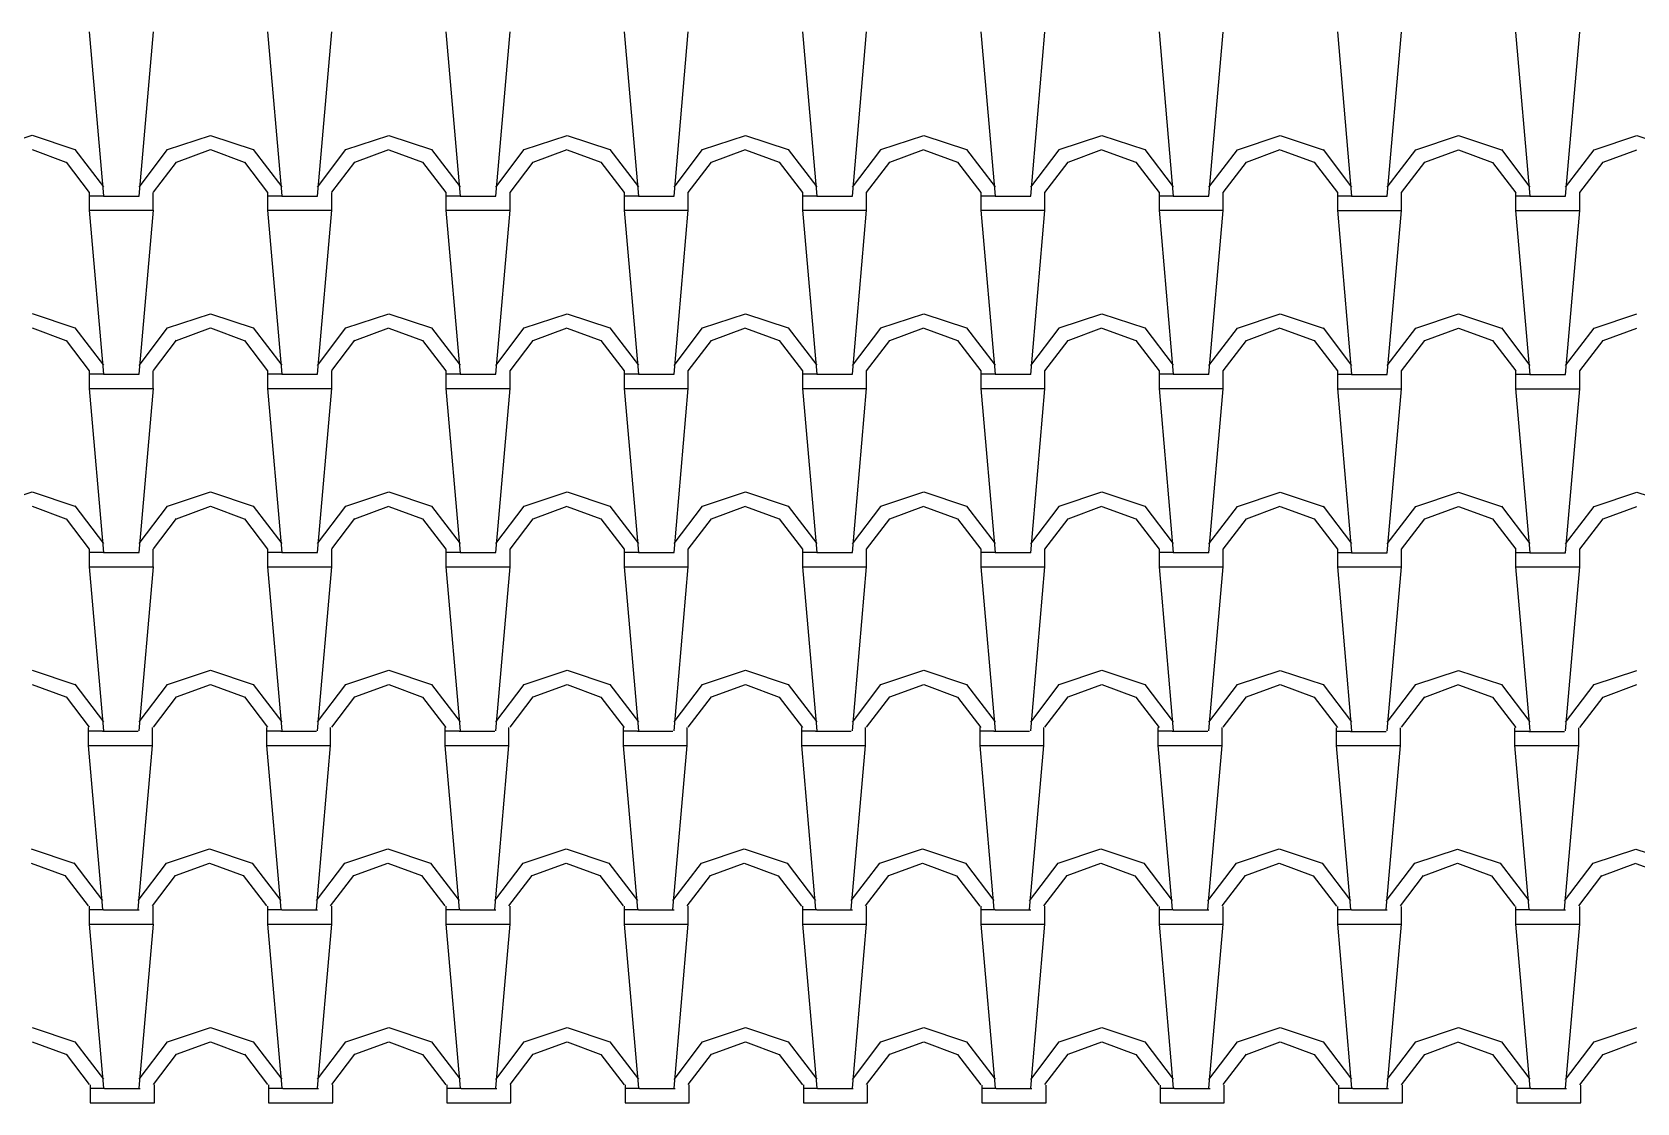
# Model space of a CAD drawing. Extents: x 32549 to 39694, y 7645 to 11950.
# Drawn here: x 33463.4 to 33598.4, y 11452.4 to 11542.5 of the extents above; entities that cross this region are included whole.
import ezdxf

# ---------------------------------------------------------------- set-up
doc = ezdxf.new("R2010")
doc.units = 0
doc.header["$LTSCALE"] = 80
doc.header["$MEASUREMENT"] = 0
doc.layers.add('ROOF', color=11, linetype='CONTINUOUS')

msp = doc.modelspace()

# ---------------------------------------------------------------- linework, layer by layer
at = {"layer": 'ROOF'}
for p, q in [((33468.17, 11542.48), (33469.37, 11528.68)), ((33472.37, 11528.67), (33473.57, 11542.47)), ((33483.17, 11542.48), (33484.37, 11528.68)), ((33487.37, 11528.67), (33488.57, 11542.47)), ((33498.17, 11542.47), (33499.37, 11528.67)), ((33502.37, 11528.67), (33503.57, 11542.47)), ((33513.17, 11542.47), (33514.37, 11528.67)), ((33517.37, 11528.67), (33518.57, 11542.47)), ((33528.17, 11542.47), (33529.37, 11528.67)), ((33532.37, 11528.67), (33533.57, 11542.47)), ((33543.17, 11542.47), (33544.37, 11528.67)), ((33547.37, 11528.66), (33548.57, 11542.46)), ((33558.17, 11542.47), (33559.37, 11528.67)), ((33562.37, 11528.66), (33563.57, 11542.46)), ((33573.17, 11542.47), (33574.37, 11528.67)), ((33577.37, 11528.66), (33578.57, 11542.46)), ((33588.17, 11542.46), (33589.37, 11528.66)), ((33592.37, 11528.66), (33593.57, 11542.46)), ((33459.76, 11532.58), (33463.36, 11533.78)), ((33463.36, 11533.78), (33466.96, 11532.58)), ((33474.76, 11532.57), (33478.36, 11533.77)), ((33478.36, 11533.77), (33481.96, 11532.57)), ((33489.77, 11532.57), (33493.37, 11533.77)), ((33493.37, 11533.77), (33496.97, 11532.57)), ((33504.77, 11532.57), (33508.37, 11533.77)), ((33508.37, 11533.77), (33511.97, 11532.57)), ((33519.77, 11532.57), (33523.37, 11533.77)), ((33523.37, 11533.77), (33526.97, 11532.57)), ((33534.77, 11532.57), (33538.37, 11533.77)), ((33538.37, 11533.77), (33541.97, 11532.57)), ((33549.77, 11532.57), (33553.37, 11533.77)), ((33553.37, 11533.77), (33556.97, 11532.57)), ((33564.77, 11532.56), (33568.37, 11533.76)), ((33568.37, 11533.76), (33571.97, 11532.56)), ((33579.77, 11532.56), (33583.37, 11533.76)), ((33583.37, 11533.76), (33586.97, 11532.56)), ((33594.77, 11532.56), (33598.37, 11533.76)), ((33598.37, 11533.76), (33601.97, 11532.56)), ((33463.36, 11532.57), (33466.21, 11531.52)), ((33466.96, 11532.59), (33469.36, 11529.44)), ((33472.36, 11529.42), (33474.76, 11532.57)), ((33475.51, 11531.52), (33478.36, 11532.57)), ((33478.36, 11532.57), (33481.21, 11531.52)), ((33481.97, 11532.58), (33484.37, 11529.43)), ((33487.37, 11529.42), (33489.77, 11532.57)), ((33490.52, 11531.52), (33493.37, 11532.57)), ((33493.37, 11532.56), (33496.22, 11531.51)), ((33496.97, 11532.58), (33499.37, 11529.43)), ((33502.37, 11529.42), (33504.77, 11532.57)), ((33505.52, 11531.52), (33508.37, 11532.57)), ((33508.37, 11532.56), (33511.22, 11531.51)), ((33511.97, 11532.58), (33514.37, 11529.43)), ((33517.37, 11529.42), (33519.77, 11532.57)), ((33520.52, 11531.52), (33523.37, 11532.57)), ((33523.37, 11532.56), (33526.22, 11531.51)), ((33526.97, 11532.58), (33529.37, 11529.43)), ((33532.37, 11529.41), (33534.77, 11532.56)), ((33535.52, 11531.52), (33538.37, 11532.57)), ((33538.37, 11532.56), (33541.22, 11531.51)), ((33541.97, 11532.58), (33544.37, 11529.43)), ((33547.37, 11529.41), (33549.77, 11532.56)), ((33550.52, 11531.52), (33553.37, 11532.57)), ((33553.37, 11532.56), (33556.22, 11531.51)), ((33556.97, 11532.58), (33559.37, 11529.43)), ((33562.37, 11529.41), (33564.77, 11532.56)), ((33565.52, 11531.52), (33568.37, 11532.57)), ((33568.37, 11532.56), (33571.22, 11531.51)), ((33571.97, 11532.57), (33574.37, 11529.42)), ((33577.37, 11529.41), (33579.77, 11532.56)), ((33580.52, 11531.51), (33583.37, 11532.56)), ((33583.37, 11532.55), (33586.22, 11531.5)), ((33586.97, 11532.57), (33589.37, 11529.42)), ((33592.37, 11529.41), (33594.77, 11532.56)), ((33595.52, 11531.51), (33598.37, 11532.56)), ((33466.22, 11531.52), (33468.17, 11528.97)), ((33473.57, 11528.98), (33475.52, 11531.53)), ((33481.22, 11531.52), (33483.17, 11528.97)), ((33488.57, 11528.98), (33490.52, 11531.53)), ((33496.22, 11531.51), (33498.17, 11528.96)), ((33503.57, 11528.97), (33505.52, 11531.52)), ((33511.22, 11531.51), (33513.17, 11528.96)), ((33518.57, 11528.97), (33520.52, 11531.52)), ((33526.22, 11531.51), (33528.17, 11528.96)), ((33533.57, 11528.97), (33535.52, 11531.52)), ((33541.22, 11531.51), (33543.17, 11528.96)), ((33548.57, 11528.97), (33550.52, 11531.52)), ((33556.22, 11531.51), (33558.17, 11528.96)), ((33563.57, 11528.97), (33565.52, 11531.52)), ((33571.23, 11531.51), (33573.18, 11528.96)), ((33578.57, 11528.97), (33580.52, 11531.52)), ((33586.23, 11531.5), (33588.18, 11528.95)), ((33593.57, 11528.96), (33595.52, 11531.51)), ((33468.16, 11528.97), (33468.16, 11527.47)), ((33469.36, 11528.67), (33468.16, 11528.67)), ((33469.36, 11528.67), (33472.36, 11528.67)), ((33473.56, 11527.47), (33473.56, 11528.97)), ((33483.17, 11528.97), (33483.17, 11527.47)), ((33484.37, 11528.67), (33483.17, 11528.67)), ((33484.37, 11528.67), (33487.37, 11528.67)), ((33488.57, 11527.47), (33488.57, 11528.97)), ((33498.17, 11528.97), (33498.17, 11527.47)), ((33499.37, 11528.67), (33498.17, 11528.67)), ((33499.37, 11528.67), (33502.37, 11528.67)), ((33503.57, 11527.47), (33503.57, 11528.97)), ((33513.17, 11528.97), (33513.17, 11527.47)), ((33514.37, 11528.67), (33513.17, 11528.67)), ((33514.37, 11528.67), (33517.37, 11528.67)), ((33518.57, 11527.47), (33518.57, 11528.97)), ((33528.17, 11528.97), (33528.17, 11527.47)), ((33529.37, 11528.67), (33528.17, 11528.67)), ((33529.37, 11528.67), (33532.37, 11528.67)), ((33533.57, 11527.47), (33533.57, 11528.97)), ((33543.17, 11528.97), (33543.17, 11527.47)), ((33544.37, 11528.67), (33543.17, 11528.67)), ((33544.37, 11528.67), (33547.37, 11528.67)), ((33548.57, 11527.47), (33548.57, 11528.97)), ((33558.17, 11528.97), (33558.17, 11527.47)), ((33559.37, 11528.67), (33558.17, 11528.67)), ((33559.37, 11528.67), (33562.37, 11528.67)), ((33563.57, 11527.47), (33563.57, 11528.97)), ((33573.17, 11528.96), (33573.17, 11527.46)), ((33574.37, 11528.66), (33573.17, 11528.66)), ((33574.37, 11528.66), (33577.37, 11528.66)), ((33578.57, 11527.46), (33578.57, 11528.96)), ((33588.17, 11528.96), (33588.17, 11527.46)), ((33589.37, 11528.66), (33588.17, 11528.66)), ((33589.37, 11528.66), (33592.37, 11528.66)), ((33593.57, 11527.46), (33593.57, 11528.96)), ((33468.16, 11527.47), (33469.36, 11527.47)), ((33468.17, 11527.48), (33469.37, 11513.68)), ((33469.36, 11527.47), (33473.56, 11527.47)), ((33472.37, 11513.67), (33473.57, 11527.47)), ((33483.17, 11527.48), (33484.37, 11513.68)), ((33483.17, 11527.47), (33484.37, 11527.47)), ((33484.37, 11527.47), (33488.57, 11527.47)), ((33487.37, 11513.67), (33488.57, 11527.47)), ((33498.17, 11527.47), (33499.37, 11527.47)), ((33498.17, 11527.47), (33499.37, 11513.67)), ((33499.37, 11527.47), (33503.57, 11527.47)), ((33502.37, 11513.67), (33503.57, 11527.47)), ((33513.17, 11527.47), (33514.37, 11527.47)), ((33513.17, 11527.47), (33514.37, 11513.67)), ((33514.37, 11527.47), (33518.57, 11527.47)), ((33517.37, 11513.67), (33518.57, 11527.47)), ((33528.17, 11527.47), (33529.37, 11527.47)), ((33528.17, 11527.47), (33529.37, 11513.67)), ((33529.37, 11527.47), (33533.57, 11527.47)), ((33532.37, 11513.67), (33533.57, 11527.47)), ((33543.17, 11527.47), (33544.37, 11513.67)), ((33543.17, 11527.47), (33544.37, 11527.47)), ((33544.37, 11527.47), (33548.57, 11527.47)), ((33547.37, 11513.66), (33548.57, 11527.46)), ((33558.17, 11527.47), (33559.37, 11513.67)), ((33558.17, 11527.47), (33559.37, 11527.47)), ((33559.37, 11527.47), (33563.57, 11527.47)), ((33562.37, 11513.66), (33563.57, 11527.46)), ((33573.17, 11527.47), (33574.37, 11513.67)), ((33573.17, 11527.46), (33574.37, 11527.46)), ((33574.37, 11527.46), (33578.57, 11527.46)), ((33577.37, 11513.66), (33578.57, 11527.46)), ((33588.17, 11527.46), (33589.37, 11513.66)), ((33588.17, 11527.46), (33589.37, 11527.46)), ((33589.37, 11527.46), (33593.57, 11527.46)), ((33592.37, 11513.66), (33593.57, 11527.46)), ((33463.36, 11518.78), (33466.96, 11517.58)), ((33474.76, 11517.57), (33478.36, 11518.77)), ((33478.36, 11518.77), (33481.96, 11517.57)), ((33489.77, 11517.57), (33493.37, 11518.77)), ((33493.37, 11518.77), (33496.97, 11517.57)), ((33504.77, 11517.57), (33508.37, 11518.77)), ((33508.37, 11518.77), (33511.97, 11517.57)), ((33519.77, 11517.57), (33523.37, 11518.77)), ((33523.37, 11518.77), (33526.97, 11517.57)), ((33534.77, 11517.57), (33538.37, 11518.77)), ((33538.37, 11518.77), (33541.97, 11517.57)), ((33549.77, 11517.57), (33553.37, 11518.77)), ((33553.37, 11518.77), (33556.97, 11517.57)), ((33564.77, 11517.56), (33568.37, 11518.76)), ((33568.37, 11518.76), (33571.97, 11517.56)), ((33579.77, 11517.56), (33583.37, 11518.76)), ((33583.37, 11518.76), (33586.97, 11517.56)), ((33594.77, 11517.56), (33598.37, 11518.76)), ((33463.36, 11517.57), (33466.21, 11516.52)), ((33466.96, 11517.59), (33469.36, 11514.44)), ((33472.36, 11514.42), (33474.76, 11517.57)), ((33475.51, 11516.52), (33478.36, 11517.57)), ((33478.36, 11517.57), (33481.21, 11516.52)), ((33481.97, 11517.58), (33484.37, 11514.43)), ((33487.37, 11514.42), (33489.77, 11517.57)), ((33490.52, 11516.52), (33493.37, 11517.57)), ((33493.37, 11517.56), (33496.22, 11516.51)), ((33496.97, 11517.58), (33499.37, 11514.43)), ((33502.37, 11514.42), (33504.77, 11517.57)), ((33505.52, 11516.52), (33508.37, 11517.57)), ((33508.37, 11517.56), (33511.22, 11516.51)), ((33511.97, 11517.58), (33514.37, 11514.43)), ((33517.37, 11514.42), (33519.77, 11517.57)), ((33520.52, 11516.52), (33523.37, 11517.57)), ((33523.37, 11517.56), (33526.22, 11516.51)), ((33526.97, 11517.58), (33529.37, 11514.43)), ((33532.37, 11514.41), (33534.77, 11517.56)), ((33535.52, 11516.52), (33538.37, 11517.57)), ((33538.37, 11517.56), (33541.22, 11516.51)), ((33541.97, 11517.58), (33544.37, 11514.43)), ((33547.37, 11514.41), (33549.77, 11517.56)), ((33550.52, 11516.52), (33553.37, 11517.57)), ((33553.37, 11517.56), (33556.22, 11516.51)), ((33556.97, 11517.58), (33559.37, 11514.43)), ((33562.37, 11514.41), (33564.77, 11517.56)), ((33565.52, 11516.52), (33568.37, 11517.57)), ((33568.37, 11517.56), (33571.22, 11516.51)), ((33571.97, 11517.57), (33574.37, 11514.42)), ((33577.37, 11514.41), (33579.77, 11517.56)), ((33580.52, 11516.51), (33583.37, 11517.56)), ((33583.37, 11517.55), (33586.22, 11516.5)), ((33586.97, 11517.57), (33589.37, 11514.42)), ((33592.37, 11514.41), (33594.77, 11517.56)), ((33595.52, 11516.51), (33598.37, 11517.56)), ((33466.22, 11516.52), (33468.17, 11513.97)), ((33473.57, 11513.98), (33475.52, 11516.53)), ((33481.22, 11516.52), (33483.17, 11513.97)), ((33488.57, 11513.98), (33490.52, 11516.53)), ((33496.22, 11516.51), (33498.17, 11513.96)), ((33503.57, 11513.97), (33505.52, 11516.52)), ((33511.22, 11516.51), (33513.17, 11513.96)), ((33518.57, 11513.97), (33520.52, 11516.52)), ((33526.22, 11516.51), (33528.17, 11513.96)), ((33533.57, 11513.97), (33535.52, 11516.52)), ((33541.22, 11516.51), (33543.17, 11513.96)), ((33548.57, 11513.97), (33550.52, 11516.52)), ((33556.22, 11516.51), (33558.17, 11513.96)), ((33563.57, 11513.97), (33565.52, 11516.52)), ((33571.23, 11516.51), (33573.18, 11513.96)), ((33578.57, 11513.97), (33580.52, 11516.52)), ((33586.23, 11516.51), (33588.18, 11513.96)), ((33593.57, 11513.96), (33595.52, 11516.51)), ((33468.16, 11513.97), (33468.16, 11512.47)), ((33469.36, 11513.67), (33468.16, 11513.67)), ((33469.36, 11513.67), (33472.36, 11513.67)), ((33473.56, 11512.47), (33473.56, 11513.97)), ((33483.17, 11513.97), (33483.17, 11512.47)), ((33484.37, 11513.67), (33483.17, 11513.67)), ((33484.37, 11513.67), (33487.37, 11513.67)), ((33488.57, 11512.47), (33488.57, 11513.97)), ((33498.17, 11513.97), (33498.17, 11512.47)), ((33499.37, 11513.67), (33498.17, 11513.67)), ((33499.37, 11513.67), (33502.37, 11513.67)), ((33503.57, 11512.47), (33503.57, 11513.97)), ((33513.17, 11513.97), (33513.17, 11512.47)), ((33514.37, 11513.67), (33513.17, 11513.67)), ((33514.37, 11513.67), (33517.37, 11513.67)), ((33518.57, 11512.47), (33518.57, 11513.97)), ((33528.17, 11513.97), (33528.17, 11512.47)), ((33529.37, 11513.67), (33528.17, 11513.67)), ((33529.37, 11513.67), (33532.37, 11513.67)), ((33533.57, 11512.47), (33533.57, 11513.97)), ((33543.17, 11513.97), (33543.17, 11512.47)), ((33544.37, 11513.67), (33543.17, 11513.67)), ((33544.37, 11513.67), (33547.37, 11513.67)), ((33548.57, 11512.47), (33548.57, 11513.97)), ((33558.17, 11513.97), (33558.17, 11512.47)), ((33559.37, 11513.67), (33558.17, 11513.67)), ((33559.37, 11513.67), (33562.37, 11513.67)), ((33563.57, 11512.47), (33563.57, 11513.97)), ((33573.17, 11513.96), (33573.17, 11512.46)), ((33574.37, 11513.66), (33573.17, 11513.66)), ((33574.37, 11513.66), (33577.37, 11513.66)), ((33578.57, 11512.46), (33578.57, 11513.96)), ((33588.17, 11513.96), (33588.17, 11512.46)), ((33589.37, 11513.66), (33588.17, 11513.66)), ((33589.37, 11513.66), (33592.37, 11513.66)), ((33593.57, 11512.46), (33593.57, 11513.96)), ((33468.16, 11512.47), (33469.36, 11512.47)), ((33468.17, 11512.48), (33469.37, 11498.68)), ((33469.36, 11512.47), (33473.56, 11512.47)), ((33472.37, 11498.67), (33473.57, 11512.47)), ((33483.17, 11512.48), (33484.37, 11498.68)), ((33483.17, 11512.47), (33484.37, 11512.47)), ((33484.37, 11512.47), (33488.57, 11512.47)), ((33487.37, 11498.67), (33488.57, 11512.47)), ((33498.17, 11512.47), (33499.37, 11512.47)), ((33498.17, 11512.47), (33499.37, 11498.67)), ((33499.37, 11512.47), (33503.57, 11512.47)), ((33502.37, 11498.67), (33503.57, 11512.47)), ((33513.17, 11512.47), (33514.37, 11512.47)), ((33513.17, 11512.47), (33514.37, 11498.67)), ((33514.37, 11512.47), (33518.57, 11512.47)), ((33517.37, 11498.67), (33518.57, 11512.47)), ((33528.17, 11512.47), (33529.37, 11512.47)), ((33528.17, 11512.47), (33529.37, 11498.67)), ((33529.37, 11512.47), (33533.57, 11512.47)), ((33532.37, 11498.67), (33533.57, 11512.47)), ((33543.17, 11512.47), (33544.37, 11498.67)), ((33543.17, 11512.47), (33544.37, 11512.47)), ((33544.37, 11512.47), (33548.57, 11512.47)), ((33547.37, 11498.66), (33548.57, 11512.46)), ((33558.17, 11512.47), (33559.37, 11498.67)), ((33558.17, 11512.47), (33559.37, 11512.47)), ((33559.37, 11512.47), (33563.57, 11512.47)), ((33562.37, 11498.66), (33563.57, 11512.46)), ((33573.17, 11512.47), (33574.37, 11498.67)), ((33573.17, 11512.46), (33574.37, 11512.46)), ((33574.37, 11512.46), (33578.57, 11512.46)), ((33577.37, 11498.66), (33578.57, 11512.46)), ((33588.17, 11512.47), (33589.37, 11498.67)), ((33588.17, 11512.46), (33589.37, 11512.46)), ((33589.37, 11512.46), (33593.57, 11512.46)), ((33592.37, 11498.66), (33593.57, 11512.46)), ((33459.76, 11502.58), (33463.36, 11503.78)), ((33463.36, 11503.78), (33466.96, 11502.58)), ((33463.36, 11502.57), (33466.21, 11501.52)), ((33466.96, 11502.59), (33469.36, 11499.44)), ((33472.36, 11499.42), (33474.76, 11502.57)), ((33474.76, 11502.57), (33478.36, 11503.77)), ((33475.51, 11501.52), (33478.36, 11502.57)), ((33478.36, 11503.77), (33481.96, 11502.57)), ((33478.36, 11502.57), (33481.21, 11501.52)), ((33481.97, 11502.58), (33484.37, 11499.43)), ((33487.37, 11499.42), (33489.77, 11502.57)), ((33489.77, 11502.57), (33493.37, 11503.77)), ((33490.52, 11501.52), (33493.37, 11502.57)), ((33493.37, 11503.77), (33496.97, 11502.57)), ((33493.37, 11502.56), (33496.22, 11501.51)), ((33496.97, 11502.58), (33499.37, 11499.43)), ((33502.37, 11499.42), (33504.77, 11502.57)), ((33504.77, 11502.57), (33508.37, 11503.77)), ((33505.52, 11501.52), (33508.37, 11502.57)), ((33508.37, 11503.77), (33511.97, 11502.57)), ((33508.37, 11502.56), (33511.22, 11501.51)), ((33511.97, 11502.58), (33514.37, 11499.43)), ((33517.37, 11499.42), (33519.77, 11502.57)), ((33519.77, 11502.57), (33523.37, 11503.77)), ((33520.52, 11501.52), (33523.37, 11502.57)), ((33523.37, 11503.77), (33526.97, 11502.57)), ((33523.37, 11502.56), (33526.22, 11501.51)), ((33526.97, 11502.58), (33529.37, 11499.43)), ((33532.37, 11499.41), (33534.77, 11502.56)), ((33534.77, 11502.57), (33538.37, 11503.77)), ((33535.52, 11501.52), (33538.37, 11502.57)), ((33538.37, 11503.77), (33541.97, 11502.57)), ((33538.37, 11502.56), (33541.22, 11501.51)), ((33541.97, 11502.58), (33544.37, 11499.43)), ((33547.37, 11499.41), (33549.77, 11502.56)), ((33549.77, 11502.57), (33553.37, 11503.77)), ((33550.52, 11501.52), (33553.37, 11502.57)), ((33553.37, 11503.77), (33556.97, 11502.57)), ((33553.37, 11502.56), (33556.22, 11501.51)), ((33556.97, 11502.58), (33559.37, 11499.43)), ((33562.37, 11499.41), (33564.77, 11502.56)), ((33564.77, 11502.56), (33568.37, 11503.76)), ((33565.52, 11501.52), (33568.37, 11502.57)), ((33568.37, 11503.76), (33571.97, 11502.56)), ((33568.37, 11502.56), (33571.22, 11501.51)), ((33571.97, 11502.57), (33574.37, 11499.42)), ((33577.37, 11499.41), (33579.77, 11502.56)), ((33579.77, 11502.56), (33583.37, 11503.76)), ((33580.52, 11501.51), (33583.37, 11502.56)), ((33583.37, 11503.76), (33586.97, 11502.56)), ((33583.37, 11502.55), (33586.22, 11501.5)), ((33586.97, 11502.57), (33589.37, 11499.42)), ((33592.37, 11499.41), (33594.77, 11502.56)), ((33594.77, 11502.56), (33598.37, 11503.76)), ((33595.52, 11501.51), (33598.37, 11502.56)), ((33598.37, 11503.76), (33601.97, 11502.56)), ((33466.22, 11501.52), (33468.17, 11498.97)), ((33473.57, 11498.98), (33475.52, 11501.53)), ((33481.22, 11501.52), (33483.17, 11498.97)), ((33488.57, 11498.98), (33490.52, 11501.53)), ((33496.22, 11501.51), (33498.17, 11498.96)), ((33503.57, 11498.97), (33505.52, 11501.52)), ((33511.22, 11501.51), (33513.17, 11498.96)), ((33518.57, 11498.97), (33520.52, 11501.52)), ((33526.22, 11501.51), (33528.17, 11498.96)), ((33533.57, 11498.97), (33535.52, 11501.52)), ((33541.22, 11501.51), (33543.17, 11498.96)), ((33548.57, 11498.97), (33550.52, 11501.52)), ((33556.22, 11501.51), (33558.17, 11498.96)), ((33563.57, 11498.97), (33565.52, 11501.52)), ((33571.23, 11501.51), (33573.18, 11498.96)), ((33578.57, 11498.97), (33580.52, 11501.52)), ((33586.23, 11501.51), (33588.18, 11498.96)), ((33593.57, 11498.96), (33595.52, 11501.51)), ((33468.16, 11498.97), (33468.16, 11497.47)), ((33469.36, 11498.67), (33468.16, 11498.67)), ((33469.36, 11498.67), (33472.36, 11498.67)), ((33473.56, 11497.47), (33473.56, 11498.97)), ((33483.17, 11498.97), (33483.17, 11497.47)), ((33484.37, 11498.67), (33483.17, 11498.67)), ((33484.37, 11498.67), (33487.37, 11498.67)), ((33488.57, 11497.47), (33488.57, 11498.97)), ((33498.17, 11498.97), (33498.17, 11497.47)), ((33499.37, 11498.67), (33498.17, 11498.67)), ((33499.37, 11498.67), (33502.37, 11498.67)), ((33503.57, 11497.47), (33503.57, 11498.97)), ((33513.17, 11498.97), (33513.17, 11497.47)), ((33514.37, 11498.67), (33513.17, 11498.67)), ((33514.37, 11498.67), (33517.37, 11498.67)), ((33518.57, 11497.47), (33518.57, 11498.97)), ((33528.17, 11498.97), (33528.17, 11497.47)), ((33529.37, 11498.67), (33528.17, 11498.67)), ((33529.37, 11498.67), (33532.37, 11498.67)), ((33533.57, 11497.47), (33533.57, 11498.97)), ((33543.17, 11498.97), (33543.17, 11497.47)), ((33544.37, 11498.67), (33543.17, 11498.67)), ((33544.37, 11498.67), (33547.37, 11498.67)), ((33548.57, 11497.47), (33548.57, 11498.97)), ((33558.17, 11498.97), (33558.17, 11497.47)), ((33559.37, 11498.67), (33558.17, 11498.67)), ((33559.37, 11498.67), (33562.37, 11498.67)), ((33563.57, 11497.47), (33563.57, 11498.97)), ((33573.17, 11498.96), (33573.17, 11497.46)), ((33574.37, 11498.66), (33573.17, 11498.66)), ((33574.37, 11498.66), (33577.37, 11498.66)), ((33578.57, 11497.46), (33578.57, 11498.96)), ((33588.17, 11498.96), (33588.17, 11497.46)), ((33589.37, 11498.66), (33588.17, 11498.66)), ((33589.37, 11498.66), (33592.37, 11498.66)), ((33593.57, 11497.46), (33593.57, 11498.96)), ((33468.16, 11497.47), (33469.36, 11497.47)), ((33468.17, 11497.48), (33469.37, 11483.68)), ((33469.36, 11497.47), (33473.56, 11497.47)), ((33472.37, 11483.67), (33473.57, 11497.47)), ((33483.17, 11497.48), (33484.37, 11483.68)), ((33483.17, 11497.47), (33484.37, 11497.47)), ((33484.37, 11497.47), (33488.57, 11497.47)), ((33487.37, 11483.67), (33488.57, 11497.47)), ((33498.17, 11497.47), (33499.37, 11483.67)), ((33498.17, 11497.47), (33499.37, 11497.47)), ((33499.37, 11497.47), (33503.57, 11497.47)), ((33502.37, 11483.67), (33503.57, 11497.47)), ((33513.17, 11497.47), (33514.37, 11483.67)), ((33513.17, 11497.47), (33514.37, 11497.47)), ((33514.37, 11497.47), (33518.57, 11497.47)), ((33517.37, 11483.67), (33518.57, 11497.47)), ((33528.17, 11497.47), (33529.37, 11483.67)), ((33528.17, 11497.47), (33529.37, 11497.47)), ((33529.37, 11497.47), (33533.57, 11497.47)), ((33532.37, 11483.67), (33533.57, 11497.47)), ((33543.17, 11497.47), (33544.37, 11497.47)), ((33543.17, 11497.47), (33544.37, 11483.67)), ((33544.37, 11497.47), (33548.57, 11497.47)), ((33547.37, 11483.66), (33548.57, 11497.46)), ((33558.17, 11497.47), (33559.37, 11497.47)), ((33558.17, 11497.47), (33559.37, 11483.67)), ((33559.37, 11497.47), (33563.57, 11497.47)), ((33562.37, 11483.66), (33563.57, 11497.46)), ((33573.17, 11497.47), (33574.37, 11483.67)), ((33573.17, 11497.46), (33574.37, 11497.46)), ((33574.37, 11497.46), (33578.57, 11497.46)), ((33577.37, 11483.66), (33578.57, 11497.46)), ((33588.17, 11497.47), (33589.37, 11483.67)), ((33588.17, 11497.46), (33589.37, 11497.46)), ((33589.37, 11497.46), (33593.57, 11497.46)), ((33592.37, 11483.66), (33593.57, 11497.46)), ((33463.36, 11488.78), (33466.96, 11487.58)), ((33466.96, 11487.59), (33469.36, 11484.44)), ((33474.76, 11487.57), (33478.36, 11488.77)), ((33478.36, 11488.77), (33481.96, 11487.57)), ((33481.97, 11487.58), (33484.37, 11484.43)), ((33489.77, 11487.57), (33493.37, 11488.77)), ((33493.37, 11488.77), (33496.97, 11487.57)), ((33504.77, 11487.57), (33508.37, 11488.77)), ((33508.37, 11488.77), (33511.97, 11487.57)), ((33519.77, 11487.57), (33523.37, 11488.77)), ((33523.37, 11488.77), (33526.97, 11487.57)), ((33534.77, 11487.57), (33538.37, 11488.77)), ((33538.37, 11488.77), (33541.97, 11487.57)), ((33549.77, 11487.57), (33553.37, 11488.77)), ((33553.37, 11488.77), (33556.97, 11487.57)), ((33564.77, 11487.56), (33568.37, 11488.76)), ((33568.37, 11488.76), (33571.97, 11487.56)), ((33579.77, 11487.56), (33583.37, 11488.76)), ((33583.37, 11488.76), (33586.97, 11487.56)), ((33594.77, 11487.56), (33598.37, 11488.76)), ((33463.36, 11487.57), (33466.21, 11486.52)), ((33466.22, 11486.52), (33468.17, 11483.97)), ((33472.36, 11484.42), (33474.76, 11487.57)), ((33473.57, 11483.98), (33475.52, 11486.53)), ((33475.51, 11486.53), (33478.36, 11487.58)), ((33478.36, 11487.57), (33481.21, 11486.52)), ((33481.22, 11486.52), (33483.17, 11483.97)), ((33487.37, 11484.42), (33489.77, 11487.57)), ((33488.57, 11483.98), (33490.52, 11486.53)), ((33490.52, 11486.52), (33493.37, 11487.57)), ((33493.37, 11487.56), (33496.22, 11486.51)), ((33496.22, 11486.51), (33498.17, 11483.96)), ((33496.97, 11487.58), (33499.37, 11484.43)), ((33502.37, 11484.42), (33504.77, 11487.57)), ((33503.57, 11483.97), (33505.52, 11486.52)), ((33505.52, 11486.52), (33508.37, 11487.57)), ((33508.37, 11487.56), (33511.22, 11486.51)), ((33511.22, 11486.51), (33513.17, 11483.96)), ((33511.97, 11487.58), (33514.37, 11484.43)), ((33517.37, 11484.42), (33519.77, 11487.57)), ((33518.57, 11483.97), (33520.52, 11486.52)), ((33520.52, 11486.52), (33523.37, 11487.57)), ((33523.37, 11487.56), (33526.22, 11486.51)), ((33526.22, 11486.51), (33528.17, 11483.96)), ((33526.97, 11487.58), (33529.37, 11484.43)), ((33532.37, 11484.41), (33534.77, 11487.56)), ((33533.57, 11483.97), (33535.52, 11486.52)), ((33535.52, 11486.52), (33538.37, 11487.57)), ((33538.37, 11487.56), (33541.22, 11486.51)), ((33541.22, 11486.51), (33543.17, 11483.96)), ((33541.97, 11487.58), (33544.37, 11484.43)), ((33547.37, 11484.41), (33549.77, 11487.56)), ((33548.57, 11483.97), (33550.52, 11486.52)), ((33550.52, 11486.52), (33553.37, 11487.57)), ((33553.37, 11487.56), (33556.22, 11486.51)), ((33556.22, 11486.51), (33558.17, 11483.96)), ((33556.97, 11487.58), (33559.37, 11484.43)), ((33562.37, 11484.41), (33564.77, 11487.56)), ((33563.57, 11483.97), (33565.52, 11486.52)), ((33565.52, 11486.52), (33568.37, 11487.57)), ((33568.37, 11487.56), (33571.22, 11486.51)), ((33571.23, 11486.51), (33573.18, 11483.96)), ((33571.97, 11487.57), (33574.37, 11484.42)), ((33577.37, 11484.41), (33579.77, 11487.56)), ((33578.57, 11483.97), (33580.52, 11486.52)), ((33580.52, 11486.51), (33583.37, 11487.56)), ((33583.37, 11487.55), (33586.22, 11486.5)), ((33586.23, 11486.51), (33588.18, 11483.96)), ((33586.97, 11487.57), (33589.37, 11484.42)), ((33592.37, 11484.41), (33594.77, 11487.56)), ((33593.57, 11483.96), (33595.52, 11486.51)), ((33595.52, 11486.51), (33598.37, 11487.56)), ((33468.08, 11483.95), (33468.08, 11482.45)), ((33469.28, 11483.65), (33468.08, 11483.65)), ((33469.28, 11483.65), (33472.28, 11483.65)), ((33473.48, 11482.45), (33473.48, 11483.95)), ((33483.08, 11483.94), (33483.08, 11482.44)), ((33484.28, 11483.64), (33483.08, 11483.64)), ((33484.28, 11483.64), (33487.28, 11483.64)), ((33488.48, 11482.44), (33488.48, 11483.94)), ((33498.08, 11483.94), (33498.08, 11482.44)), ((33499.28, 11483.64), (33498.08, 11483.64)), ((33499.28, 11483.64), (33502.28, 11483.64)), ((33503.48, 11482.44), (33503.48, 11483.94)), ((33513.08, 11483.94), (33513.08, 11482.44)), ((33514.28, 11483.64), (33513.08, 11483.64)), ((33514.28, 11483.64), (33517.28, 11483.64)), ((33518.48, 11482.44), (33518.48, 11483.94)), ((33528.08, 11483.94), (33528.08, 11482.44)), ((33529.28, 11483.64), (33528.08, 11483.64)), ((33529.28, 11483.64), (33532.28, 11483.64)), ((33533.48, 11482.44), (33533.48, 11483.94)), ((33543.08, 11483.94), (33543.08, 11482.44)), ((33544.28, 11483.64), (33543.08, 11483.64)), ((33544.28, 11483.64), (33547.28, 11483.64)), ((33548.48, 11482.44), (33548.48, 11483.94)), ((33558.08, 11483.94), (33558.08, 11482.44)), ((33559.28, 11483.64), (33558.08, 11483.64)), ((33559.28, 11483.64), (33562.28, 11483.64)), ((33563.48, 11482.44), (33563.48, 11483.94)), ((33573.08, 11483.93), (33573.08, 11482.43)), ((33574.28, 11483.63), (33573.08, 11483.63)), ((33574.28, 11483.63), (33577.28, 11483.63)), ((33578.48, 11482.43), (33578.48, 11483.93)), ((33588.08, 11483.93), (33588.08, 11482.43)), ((33589.28, 11483.63), (33588.08, 11483.63)), ((33589.28, 11483.63), (33592.28, 11483.63)), ((33593.48, 11482.43), (33593.48, 11483.93)), ((33468.08, 11482.45), (33469.28, 11468.65)), ((33468.08, 11482.45), (33469.28, 11482.45)), ((33469.28, 11482.45), (33473.48, 11482.45)), ((33472.28, 11468.64), (33473.48, 11482.44)), ((33483.08, 11482.45), (33484.28, 11468.65)), ((33483.08, 11482.44), (33484.28, 11482.44)), ((33484.28, 11482.44), (33488.48, 11482.44)), ((33487.28, 11468.64), (33488.48, 11482.44)), ((33498.08, 11482.45), (33499.28, 11468.65)), ((33498.08, 11482.44), (33499.28, 11482.44)), ((33499.28, 11482.44), (33503.48, 11482.44)), ((33502.28, 11468.64), (33503.48, 11482.44)), ((33513.08, 11482.45), (33514.28, 11468.65)), ((33513.08, 11482.44), (33514.28, 11482.44)), ((33514.28, 11482.44), (33518.48, 11482.44)), ((33517.28, 11468.64), (33518.48, 11482.44)), ((33528.08, 11482.44), (33529.28, 11482.44)), ((33528.08, 11482.44), (33529.28, 11468.64)), ((33529.28, 11482.44), (33533.48, 11482.44)), ((33532.28, 11468.64), (33533.48, 11482.44)), ((33543.08, 11482.44), (33544.28, 11468.64)), ((33543.08, 11482.44), (33544.28, 11482.44)), ((33544.28, 11482.44), (33548.48, 11482.44)), ((33547.28, 11468.63), (33548.48, 11482.43)), ((33558.08, 11482.44), (33559.28, 11468.64)), ((33558.08, 11482.44), (33559.28, 11482.44)), ((33559.28, 11482.44), (33563.48, 11482.44)), ((33562.28, 11468.63), (33563.48, 11482.43)), ((33573.08, 11482.44), (33574.28, 11468.64)), ((33573.08, 11482.43), (33574.28, 11482.43)), ((33574.28, 11482.43), (33578.48, 11482.43)), ((33577.28, 11468.63), (33578.48, 11482.43)), ((33588.08, 11482.44), (33589.28, 11468.64)), ((33588.08, 11482.43), (33589.28, 11482.43)), ((33589.28, 11482.43), (33593.48, 11482.43)), ((33592.28, 11468.63), (33593.48, 11482.43)), ((33463.28, 11473.75), (33466.88, 11472.55)), ((33474.68, 11472.55), (33478.28, 11473.75)), ((33478.28, 11473.75), (33481.88, 11472.55)), ((33489.68, 11472.54), (33493.28, 11473.74)), ((33493.28, 11473.74), (33496.88, 11472.54)), ((33504.68, 11472.54), (33508.28, 11473.74)), ((33508.28, 11473.74), (33511.88, 11472.54)), ((33519.68, 11472.54), (33523.28, 11473.74)), ((33523.28, 11473.74), (33526.88, 11472.54)), ((33534.68, 11472.54), (33538.28, 11473.74)), ((33538.28, 11473.74), (33541.88, 11472.54)), ((33549.68, 11472.54), (33553.28, 11473.74)), ((33553.28, 11473.74), (33556.88, 11472.54)), ((33564.68, 11472.54), (33568.28, 11473.74)), ((33568.28, 11473.74), (33571.88, 11472.54)), ((33579.68, 11472.53), (33583.28, 11473.73)), ((33583.28, 11473.73), (33586.88, 11472.53)), ((33594.68, 11472.53), (33598.28, 11473.73)), ((33598.28, 11473.73), (33601.88, 11472.53)), ((33463.28, 11472.54), (33466.13, 11471.49)), ((33466.13, 11471.49), (33468.08, 11468.94)), ((33466.88, 11472.56), (33469.28, 11469.41)), ((33472.28, 11469.39), (33474.68, 11472.54)), ((33473.48, 11468.95), (33475.43, 11471.5)), ((33475.43, 11471.5), (33478.28, 11472.55)), ((33478.28, 11472.54), (33481.13, 11471.49)), ((33481.13, 11471.49), (33483.08, 11468.94)), ((33481.88, 11472.55), (33484.28, 11469.4)), ((33487.28, 11469.39), (33489.68, 11472.54)), ((33488.48, 11468.95), (33490.43, 11471.5)), ((33490.43, 11471.49), (33493.28, 11472.54)), ((33493.28, 11472.54), (33496.13, 11471.49)), ((33496.13, 11471.49), (33498.08, 11468.94)), ((33496.88, 11472.55), (33499.28, 11469.4)), ((33502.28, 11469.39), (33504.68, 11472.54)), ((33503.48, 11468.94), (33505.43, 11471.49)), ((33505.43, 11471.49), (33508.28, 11472.54)), ((33508.28, 11472.54), (33511.13, 11471.49)), ((33511.13, 11471.49), (33513.08, 11468.94)), ((33511.88, 11472.55), (33514.28, 11469.4)), ((33517.28, 11469.39), (33519.68, 11472.54)), ((33518.48, 11468.94), (33520.43, 11471.49)), ((33520.43, 11471.49), (33523.28, 11472.54)), ((33523.28, 11472.53), (33526.13, 11471.48)), ((33526.13, 11471.48), (33528.08, 11468.93)), ((33526.88, 11472.55), (33529.28, 11469.4)), ((33532.28, 11469.39), (33534.68, 11472.54)), ((33533.48, 11468.94), (33535.43, 11471.49)), ((33535.43, 11471.49), (33538.28, 11472.54)), ((33538.28, 11472.53), (33541.13, 11471.48)), ((33541.14, 11471.48), (33543.09, 11468.93)), ((33541.88, 11472.55), (33544.28, 11469.4)), ((33547.28, 11469.38), (33549.68, 11472.53)), ((33548.48, 11468.94), (33550.43, 11471.49)), ((33550.43, 11471.49), (33553.28, 11472.54)), ((33553.28, 11472.53), (33556.13, 11471.48)), ((33556.14, 11471.48), (33558.09, 11468.93)), ((33556.88, 11472.55), (33559.28, 11469.4)), ((33562.28, 11469.38), (33564.68, 11472.53)), ((33563.48, 11468.94), (33565.43, 11471.49)), ((33565.43, 11471.49), (33568.28, 11472.54)), ((33568.28, 11472.53), (33571.13, 11471.48)), ((33571.14, 11471.48), (33573.09, 11468.93)), ((33571.88, 11472.54), (33574.28, 11469.39)), ((33577.28, 11469.38), (33579.68, 11472.53)), ((33578.48, 11468.94), (33580.43, 11471.49)), ((33580.43, 11471.48), (33583.28, 11472.53)), ((33583.28, 11472.53), (33586.13, 11471.48)), ((33586.14, 11471.48), (33588.09, 11468.93)), ((33586.88, 11472.54), (33589.28, 11469.39)), ((33592.28, 11469.38), (33594.68, 11472.53)), ((33593.48, 11468.94), (33595.43, 11471.49)), ((33595.43, 11471.48), (33598.28, 11472.53)), ((33598.28, 11472.52), (33601.13, 11471.47)), ((33468.16, 11468.91), (33468.16, 11467.41)), ((33473.56, 11467.41), (33473.56, 11468.91)), ((33483.17, 11468.91), (33483.17, 11467.41)), ((33488.57, 11467.41), (33488.57, 11468.91)), ((33498.17, 11468.91), (33498.17, 11467.41)), ((33503.57, 11467.41), (33503.57, 11468.91)), ((33513.17, 11468.91), (33513.17, 11467.41)), ((33518.57, 11467.41), (33518.57, 11468.91)), ((33528.17, 11468.91), (33528.17, 11467.41)), ((33533.57, 11467.41), (33533.57, 11468.91)), ((33543.17, 11468.91), (33543.17, 11467.41)), ((33548.57, 11467.41), (33548.57, 11468.91)), ((33558.17, 11468.9), (33558.17, 11467.4)), ((33563.57, 11467.4), (33563.57, 11468.9)), ((33573.17, 11468.9), (33573.17, 11467.4)), ((33578.57, 11467.4), (33578.57, 11468.9)), ((33588.17, 11468.9), (33588.17, 11467.4)), ((33593.57, 11467.4), (33593.57, 11468.9)), ((33469.36, 11468.61), (33468.16, 11468.61)), ((33468.16, 11467.41), (33469.36, 11467.41)), ((33468.17, 11467.42), (33469.37, 11453.62)), ((33469.36, 11468.61), (33472.36, 11468.61)), ((33469.36, 11467.41), (33473.56, 11467.41)), ((33472.37, 11453.61), (33473.57, 11467.41)), ((33484.37, 11468.61), (33483.17, 11468.61)), ((33483.17, 11467.42), (33484.37, 11453.62)), ((33483.17, 11467.41), (33484.37, 11467.41)), ((33484.37, 11468.61), (33487.37, 11468.61)), ((33484.37, 11467.41), (33488.57, 11467.41)), ((33487.37, 11453.61), (33488.57, 11467.41)), ((33499.37, 11468.61), (33498.17, 11468.61)), ((33498.17, 11467.41), (33499.37, 11467.41)), ((33498.17, 11467.41), (33499.37, 11453.61)), ((33499.37, 11468.61), (33502.37, 11468.61)), ((33499.37, 11467.41), (33503.57, 11467.41)), ((33502.37, 11453.61), (33503.57, 11467.41)), ((33514.37, 11468.61), (33513.17, 11468.61)), ((33513.17, 11467.41), (33514.37, 11467.41)), ((33513.17, 11467.41), (33514.37, 11453.61)), ((33514.37, 11468.61), (33517.37, 11468.61)), ((33514.37, 11467.41), (33518.57, 11467.41)), ((33517.37, 11453.61), (33518.57, 11467.41)), ((33529.37, 11468.61), (33528.17, 11468.61)), ((33528.17, 11467.41), (33529.37, 11467.41)), ((33528.17, 11467.41), (33529.37, 11453.61)), ((33529.37, 11468.61), (33532.37, 11468.61)), ((33529.37, 11467.41), (33533.57, 11467.41)), ((33532.37, 11453.6), (33533.57, 11467.4)), ((33544.37, 11468.61), (33543.17, 11468.61)), ((33543.17, 11467.41), (33544.37, 11453.61)), ((33543.17, 11467.41), (33544.37, 11467.41)), ((33544.37, 11468.61), (33547.37, 11468.61)), ((33544.37, 11467.41), (33548.57, 11467.41)), ((33547.37, 11453.6), (33548.57, 11467.4)), ((33559.37, 11468.6), (33558.17, 11468.6)), ((33558.17, 11467.41), (33559.37, 11453.61)), ((33558.17, 11467.4), (33559.37, 11467.4)), ((33559.37, 11468.6), (33562.37, 11468.6)), ((33559.37, 11467.4), (33563.57, 11467.4)), ((33562.37, 11453.6), (33563.57, 11467.4)), ((33574.37, 11468.6), (33573.17, 11468.6)), ((33573.17, 11467.41), (33574.37, 11453.61)), ((33573.17, 11467.4), (33574.37, 11467.4)), ((33574.37, 11468.6), (33577.37, 11468.6)), ((33574.37, 11467.4), (33578.57, 11467.4)), ((33577.37, 11453.6), (33578.57, 11467.4)), ((33589.37, 11468.6), (33588.17, 11468.6)), ((33588.17, 11467.4), (33589.37, 11453.6)), ((33588.17, 11467.4), (33589.37, 11467.4)), ((33589.37, 11468.6), (33592.37, 11468.6)), ((33589.37, 11467.4), (33593.57, 11467.4)), ((33592.37, 11453.6), (33593.57, 11467.4)), ((33463.36, 11458.71), (33466.96, 11457.51)), ((33474.76, 11457.51), (33478.36, 11458.71)), ((33478.36, 11458.71), (33481.96, 11457.51)), ((33489.77, 11457.51), (33493.37, 11458.71)), ((33493.37, 11458.71), (33496.97, 11457.51)), ((33504.77, 11457.51), (33508.37, 11458.71)), ((33508.37, 11458.71), (33511.97, 11457.51)), ((33519.77, 11457.51), (33523.37, 11458.71)), ((33523.37, 11458.71), (33526.97, 11457.51)), ((33534.77, 11457.51), (33538.37, 11458.71)), ((33538.37, 11458.71), (33541.97, 11457.51)), ((33549.77, 11457.51), (33553.37, 11458.71)), ((33553.37, 11458.71), (33556.97, 11457.51)), ((33564.77, 11457.5), (33568.37, 11458.7)), ((33568.37, 11458.7), (33571.97, 11457.5)), ((33579.77, 11457.5), (33583.37, 11458.7)), ((33583.37, 11458.7), (33586.97, 11457.5)), ((33594.77, 11457.5), (33598.37, 11458.7)), ((33463.36, 11457.51), (33466.21, 11456.46)), ((33466.96, 11457.52), (33469.36, 11454.37)), ((33472.36, 11454.36), (33474.76, 11457.51)), ((33475.51, 11456.46), (33478.36, 11457.51)), ((33478.36, 11457.5), (33481.21, 11456.45)), ((33481.97, 11457.52), (33484.37, 11454.37)), ((33487.37, 11454.36), (33489.77, 11457.51)), ((33490.52, 11456.46), (33493.37, 11457.51)), ((33493.37, 11457.5), (33496.22, 11456.45)), ((33496.97, 11457.52), (33499.37, 11454.37)), ((33502.37, 11454.35), (33504.77, 11457.5)), ((33505.52, 11456.46), (33508.37, 11457.51)), ((33508.37, 11457.5), (33511.22, 11456.45)), ((33511.97, 11457.52), (33514.37, 11454.37)), ((33517.37, 11454.35), (33519.77, 11457.5)), ((33520.52, 11456.46), (33523.37, 11457.51)), ((33523.37, 11457.5), (33526.22, 11456.45)), ((33526.97, 11457.52), (33529.37, 11454.37)), ((33532.37, 11454.35), (33534.77, 11457.5)), ((33535.52, 11456.46), (33538.37, 11457.51)), ((33538.37, 11457.5), (33541.22, 11456.45)), ((33541.97, 11457.52), (33544.37, 11454.37)), ((33547.37, 11454.35), (33549.77, 11457.5)), ((33550.52, 11456.46), (33553.37, 11457.51)), ((33553.37, 11457.5), (33556.22, 11456.45)), ((33556.97, 11457.51), (33559.37, 11454.36)), ((33562.37, 11454.35), (33564.77, 11457.5)), ((33565.52, 11456.45), (33568.37, 11457.5)), ((33568.37, 11457.5), (33571.22, 11456.45)), ((33571.97, 11457.51), (33574.37, 11454.36)), ((33577.37, 11454.35), (33579.77, 11457.5)), ((33580.52, 11456.45), (33583.37, 11457.5)), ((33583.37, 11457.49), (33586.22, 11456.44)), ((33586.97, 11457.51), (33589.37, 11454.36)), ((33592.37, 11454.35), (33594.77, 11457.5)), ((33595.52, 11456.45), (33598.37, 11457.5)), ((33466.22, 11456.46), (33468.17, 11453.91)), ((33473.57, 11453.92), (33475.52, 11456.47)), ((33481.22, 11456.46), (33483.17, 11453.91)), ((33488.57, 11453.91), (33490.52, 11456.46)), ((33496.22, 11456.45), (33498.17, 11453.9)), ((33503.57, 11453.91), (33505.52, 11456.46)), ((33511.22, 11456.45), (33513.17, 11453.9)), ((33518.57, 11453.91), (33520.52, 11456.46)), ((33526.22, 11456.45), (33528.17, 11453.9)), ((33533.57, 11453.91), (33535.52, 11456.46)), ((33541.22, 11456.45), (33543.17, 11453.9)), ((33548.57, 11453.91), (33550.52, 11456.46)), ((33556.22, 11456.45), (33558.17, 11453.9)), ((33563.57, 11453.91), (33565.52, 11456.46)), ((33571.23, 11456.45), (33573.18, 11453.9)), ((33578.57, 11453.9), (33580.52, 11456.45)), ((33586.23, 11456.44), (33588.18, 11453.89)), ((33593.57, 11453.9), (33595.52, 11456.45)), ((33468.25, 11453.88), (33468.25, 11452.38)), ((33473.65, 11452.38), (33473.65, 11453.88)), ((33483.25, 11453.88), (33483.25, 11452.38)), ((33488.65, 11452.38), (33488.65, 11453.88)), ((33498.25, 11453.88), (33498.25, 11452.38)), ((33503.65, 11452.38), (33503.65, 11453.88)), ((33513.25, 11453.88), (33513.25, 11452.38)), ((33518.65, 11452.38), (33518.65, 11453.88)), ((33528.25, 11453.88), (33528.25, 11452.38)), ((33533.65, 11452.38), (33533.65, 11453.88)), ((33543.26, 11453.87), (33543.26, 11452.37)), ((33548.66, 11452.37), (33548.66, 11453.87)), ((33558.26, 11453.87), (33558.26, 11452.37)), ((33563.66, 11452.37), (33563.66, 11453.87)), ((33573.26, 11453.87), (33573.26, 11452.37)), ((33578.66, 11452.37), (33578.66, 11453.87)), ((33588.26, 11453.87), (33588.26, 11452.37)), ((33593.66, 11452.37), (33593.66, 11453.87)), ((33469.45, 11453.58), (33468.25, 11453.58)), ((33469.45, 11453.58), (33472.45, 11453.58)), ((33484.45, 11453.58), (33483.25, 11453.58)), ((33484.45, 11453.58), (33487.45, 11453.58)), ((33499.45, 11453.58), (33498.25, 11453.58)), ((33499.45, 11453.58), (33502.45, 11453.58)), ((33514.45, 11453.58), (33513.25, 11453.58)), ((33514.45, 11453.58), (33517.45, 11453.58)), ((33529.45, 11453.58), (33528.25, 11453.58)), ((33529.45, 11453.58), (33532.45, 11453.58)), ((33544.46, 11453.57), (33543.26, 11453.57)), ((33544.46, 11453.57), (33547.46, 11453.57)), ((33559.46, 11453.57), (33558.26, 11453.57)), ((33559.46, 11453.57), (33562.46, 11453.57)), ((33574.46, 11453.57), (33573.26, 11453.57)), ((33574.46, 11453.57), (33577.46, 11453.57)), ((33589.46, 11453.57), (33588.26, 11453.57)), ((33589.46, 11453.57), (33592.46, 11453.57)), ((33468.25, 11452.38), (33469.45, 11452.38)), ((33469.45, 11452.38), (33473.65, 11452.38)), ((33483.25, 11452.38), (33484.45, 11452.38)), ((33484.45, 11452.38), (33488.65, 11452.38)), ((33498.25, 11452.38), (33499.45, 11452.38)), ((33499.45, 11452.38), (33503.65, 11452.38)), ((33513.25, 11452.38), (33514.45, 11452.38)), ((33514.45, 11452.38), (33518.65, 11452.38)), ((33528.25, 11452.38), (33529.45, 11452.38)), ((33529.45, 11452.38), (33533.65, 11452.38)), ((33543.26, 11452.37), (33544.46, 11452.37)), ((33544.46, 11452.37), (33548.66, 11452.37)), ((33558.26, 11452.37), (33559.46, 11452.37)), ((33559.46, 11452.37), (33563.66, 11452.37)), ((33573.26, 11452.37), (33574.46, 11452.37)), ((33574.46, 11452.37), (33578.66, 11452.37)), ((33588.26, 11452.37), (33589.46, 11452.37)), ((33589.46, 11452.37), (33593.66, 11452.37))]:
    msp.add_line(p, q, dxfattribs=at)

doc.saveas('drawing.dxf')
